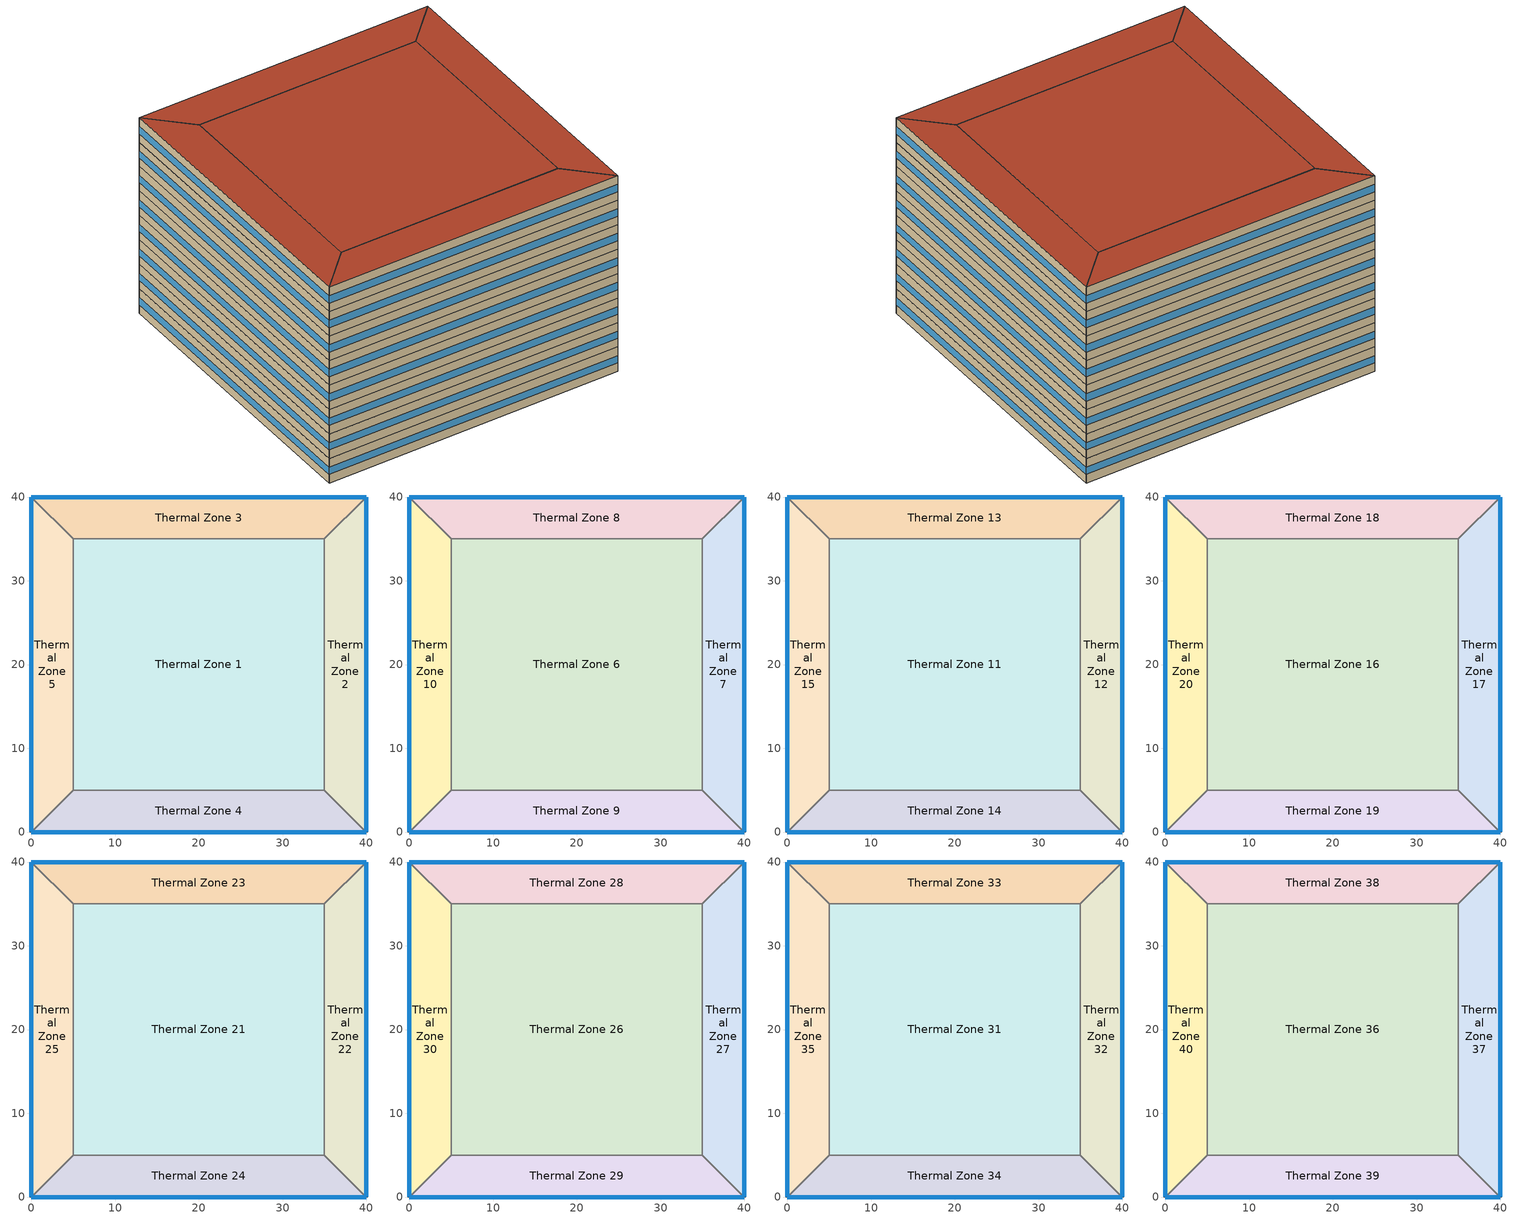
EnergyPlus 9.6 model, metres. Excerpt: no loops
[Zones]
Thermal Zone 1
 floor ground (ExtSlabCarpet): 5,5 5,35 35,35 35,5 z0
 wall to Thermal Zone 5 (Interior Wall): 5,35 5,5 z0:3.5
 wall to Thermal Zone 3 (Interior Wall): 35,35 5,35 z0:3.5
 wall to Thermal Zone 2 (Interior Wall): 35,5 35,35 z0:3.5
 wall to Thermal Zone 4 (Interior Wall): 5,5 35,5 z0:3.5
Thermal Zone 2
 floor ground (ExtSlabCarpet): 35,5 35,35 40,40 40,0 z0
 wall outside (Ext Wall): 40,0 40,40 z0:3.5
 wall to Thermal Zone 4 (Interior Wall): 35,5 40,0 z0:3.5
 wall to Thermal Zone 3 (Interior Wall): 40,40 35,35 z0:3.5
 window (Ext Window): 40,0.01 40,39.99 z1.22:2.27
Thermal Zone 3
 floor ground (ExtSlabCarpet): 5,35 0,40 40,40 35,35 z0
 wall outside (Ext Wall): 40,40 0,40 z0:3.5
 wall to Thermal Zone 5 (Interior Wall): 0,40 5,35 z0:3.5
 window (Ext Window): 39.99,40 0.01,40 z1.22:2.27
Thermal Zone 4
 floor ground (ExtSlabCarpet): 35,5 40,0 0,0 5,5 z0
 wall outside (Ext Wall): 0,0 40,0 z0:3.5
 wall to Thermal Zone 5 (Interior Wall): 5,5 0,0 z0:3.5
 window (Ext Window): 0.01,0 39.99,0 z1.22:2.27
Thermal Zone 5
 floor ground (ExtSlabCarpet): 0,40 5,35 5,5 0,0 z0
 wall outside (Ext Wall): 0,40 0,0 z0:3.5
 window (Ext Window): 0,39.99 0,0.01 z1.22:2.27
Thermal Zone 6
 floor to Thermal Zone 1 (Interior Floor): 5,5 5,35 35,35 35,5 z3.5
 wall to Thermal Zone 10 (Interior Wall): 5,35 5,5 z3.5:7
 wall to Thermal Zone 8 (Interior Wall): 35,35 5,35 z3.5:7
 wall to Thermal Zone 7 (Interior Wall): 35,5 35,35 z3.5:7
 wall to Thermal Zone 9 (Interior Wall): 5,5 35,5 z3.5:7
Thermal Zone 7
 floor to Thermal Zone 2 (Interior Floor): 35,5 35,35 40,40 40,0 z3.5
 wall outside (Ext Wall): 40,0 40,40 z3.5:7
 wall to Thermal Zone 9 (Interior Wall): 35,5 40,0 z3.5:7
 wall to Thermal Zone 8 (Interior Wall): 40,40 35,35 z3.5:7
 window (Ext Window): 40,0.01 40,39.99 z4.72:5.77
Thermal Zone 8
 floor to Thermal Zone 3 (Interior Floor): 5,35 0,40 40,40 35,35 z3.5
 wall outside (Ext Wall): 40,40 0,40 z3.5:7
 wall to Thermal Zone 10 (Interior Wall): 0,40 5,35 z3.5:7
 window (Ext Window): 39.99,40 0.01,40 z4.72:5.77
Thermal Zone 9
 floor to Thermal Zone 4 (Interior Floor): 35,5 40,0 0,0 5,5 z3.5
 wall outside (Ext Wall): 0,0 40,0 z3.5:7
 wall to Thermal Zone 10 (Interior Wall): 5,5 0,0 z3.5:7
 window (Ext Window): 0.01,0 39.99,0 z4.72:5.77
Thermal Zone 10
 floor to Thermal Zone 5 (Interior Floor): 0,40 5,35 5,5 0,0 z3.5
 wall outside (Ext Wall): 0,40 0,0 z3.5:7
 window (Ext Window): 0,39.99 0,0.01 z4.72:5.77
Thermal Zone 11
 floor to Thermal Zone 6 (Interior Floor): 5,5 5,35 35,35 35,5 z7
 wall to Thermal Zone 15 (Interior Wall): 5,35 5,5 z7:10.5
 wall to Thermal Zone 13 (Interior Wall): 35,35 5,35 z7:10.5
 wall to Thermal Zone 12 (Interior Wall): 35,5 35,35 z7:10.5
 wall to Thermal Zone 14 (Interior Wall): 5,5 35,5 z7:10.5
Thermal Zone 12
 floor to Thermal Zone 7 (Interior Floor): 35,5 35,35 40,40 40,0 z7
 wall outside (Ext Wall): 40,0 40,40 z7:10.5
 wall to Thermal Zone 14 (Interior Wall): 35,5 40,0 z7:10.5
 wall to Thermal Zone 13 (Interior Wall): 40,40 35,35 z7:10.5
 window (Ext Window): 40,0.01 40,39.99 z8.22:9.27
Thermal Zone 13
 floor to Thermal Zone 8 (Interior Floor): 5,35 0,40 40,40 35,35 z7
 wall outside (Ext Wall): 40,40 0,40 z7:10.5
 wall to Thermal Zone 15 (Interior Wall): 0,40 5,35 z7:10.5
 window (Ext Window): 39.99,40 0.01,40 z8.22:9.27
Thermal Zone 14
 floor to Thermal Zone 9 (Interior Floor): 35,5 40,0 0,0 5,5 z7
 wall outside (Ext Wall): 0,0 40,0 z7:10.5
 wall to Thermal Zone 15 (Interior Wall): 5,5 0,0 z7:10.5
 window (Ext Window): 0.01,0 39.99,0 z8.22:9.27
Thermal Zone 15
 floor to Thermal Zone 10 (Interior Floor): 0,40 5,35 5,5 0,0 z7
 wall outside (Ext Wall): 0,40 0,0 z7:10.5
 window (Ext Window): 0,39.99 0,0.01 z8.22:9.27
Thermal Zone 16
 floor to Thermal Zone 11 (Interior Floor): 5,5 5,35 35,35 35,5 z10.5
 wall to Thermal Zone 20 (Interior Wall): 5,35 5,5 z10.5:14
 wall to Thermal Zone 18 (Interior Wall): 35,35 5,35 z10.5:14
 wall to Thermal Zone 17 (Interior Wall): 35,5 35,35 z10.5:14
 wall to Thermal Zone 19 (Interior Wall): 5,5 35,5 z10.5:14
Thermal Zone 17
 floor to Thermal Zone 12 (Interior Floor): 35,5 35,35 40,40 40,0 z10.5
 wall outside (Ext Wall): 40,0 40,40 z10.5:14
 wall to Thermal Zone 19 (Interior Wall): 35,5 40,0 z10.5:14
 wall to Thermal Zone 18 (Interior Wall): 40,40 35,35 z10.5:14
 window (Ext Window): 40,0.01 40,39.99 z11.72:12.77
Thermal Zone 18
 floor to Thermal Zone 13 (Interior Floor): 5,35 0,40 40,40 35,35 z10.5
 wall outside (Ext Wall): 40,40 0,40 z10.5:14
 wall to Thermal Zone 20 (Interior Wall): 0,40 5,35 z10.5:14
 window (Ext Window): 39.99,40 0.01,40 z11.72:12.77
Thermal Zone 19
 floor to Thermal Zone 14 (Interior Floor): 35,5 40,0 0,0 5,5 z10.5
 wall outside (Ext Wall): 0,0 40,0 z10.5:14
 wall to Thermal Zone 20 (Interior Wall): 5,5 0,0 z10.5:14
 window (Ext Window): 0.01,0 39.99,0 z11.72:12.77
Thermal Zone 20
 floor to Thermal Zone 15 (Interior Floor): 0,40 5,35 5,5 0,0 z10.5
 wall outside (Ext Wall): 0,40 0,0 z10.5:14
 window (Ext Window): 0,39.99 0,0.01 z11.72:12.77
Thermal Zone 21
 floor to Thermal Zone 16 (Interior Floor): 5,5 5,35 35,35 35,5 z14
 wall to Thermal Zone 25 (Interior Wall): 5,35 5,5 z14:17.5
 wall to Thermal Zone 23 (Interior Wall): 35,35 5,35 z14:17.5
 wall to Thermal Zone 22 (Interior Wall): 35,5 35,35 z14:17.5
 wall to Thermal Zone 24 (Interior Wall): 5,5 35,5 z14:17.5
Thermal Zone 22
 floor to Thermal Zone 17 (Interior Floor): 35,5 35,35 40,40 40,0 z14
 wall outside (Ext Wall): 40,0 40,40 z14:17.5
 wall to Thermal Zone 24 (Interior Wall): 35,5 40,0 z14:17.5
 wall to Thermal Zone 23 (Interior Wall): 40,40 35,35 z14:17.5
 window (Ext Window): 40,0.01 40,39.99 z15.22:16.27
Thermal Zone 23
 floor to Thermal Zone 18 (Interior Floor): 5,35 0,40 40,40 35,35 z14
 wall outside (Ext Wall): 40,40 0,40 z14:17.5
 wall to Thermal Zone 25 (Interior Wall): 0,40 5,35 z14:17.5
 window (Ext Window): 39.99,40 0.01,40 z15.22:16.27
Thermal Zone 24
 floor to Thermal Zone 19 (Interior Floor): 35,5 40,0 0,0 5,5 z14
 wall outside (Ext Wall): 0,0 40,0 z14:17.5
 wall to Thermal Zone 25 (Interior Wall): 5,5 0,0 z14:17.5
 window (Ext Window): 0.01,0 39.99,0 z15.22:16.27
Thermal Zone 25
 floor to Thermal Zone 20 (Interior Floor): 0,40 5,35 5,5 0,0 z14
 wall outside (Ext Wall): 0,40 0,0 z14:17.5
 window (Ext Window): 0,39.99 0,0.01 z15.22:16.27
Thermal Zone 26
 floor to Thermal Zone 21 (Interior Floor): 5,5 5,35 35,35 35,5 z17.5
 wall to Thermal Zone 30 (Interior Wall): 5,35 5,5 z17.5:21
 wall to Thermal Zone 28 (Interior Wall): 35,35 5,35 z17.5:21
 wall to Thermal Zone 27 (Interior Wall): 35,5 35,35 z17.5:21
 wall to Thermal Zone 29 (Interior Wall): 5,5 35,5 z17.5:21
Thermal Zone 27
 floor to Thermal Zone 22 (Interior Floor): 35,5 35,35 40,40 40,0 z17.5
 wall outside (Ext Wall): 40,0 40,40 z17.5:21
 wall to Thermal Zone 29 (Interior Wall): 35,5 40,0 z17.5:21
 wall to Thermal Zone 28 (Interior Wall): 40,40 35,35 z17.5:21
 window (Ext Window): 40,0.01 40,39.99 z18.72:19.77
Thermal Zone 28
 floor to Thermal Zone 23 (Interior Floor): 5,35 0,40 40,40 35,35 z17.5
 wall outside (Ext Wall): 40,40 0,40 z17.5:21
 wall to Thermal Zone 30 (Interior Wall): 0,40 5,35 z17.5:21
 window (Ext Window): 39.99,40 0.01,40 z18.72:19.77
Thermal Zone 29
 floor to Thermal Zone 24 (Interior Floor): 35,5 40,0 0,0 5,5 z17.5
 wall outside (Ext Wall): 0,0 40,0 z17.5:21
 wall to Thermal Zone 30 (Interior Wall): 5,5 0,0 z17.5:21
 window (Ext Window): 0.01,0 39.99,0 z18.72:19.77
Thermal Zone 30
 floor to Thermal Zone 25 (Interior Floor): 0,40 5,35 5,5 0,0 z17.5
 wall outside (Ext Wall): 0,40 0,0 z17.5:21
 window (Ext Window): 0,39.99 0,0.01 z18.72:19.77
Thermal Zone 31
 floor to Thermal Zone 26 (Interior Floor): 5,5 5,35 35,35 35,5 z21
 wall to Thermal Zone 35 (Interior Wall): 5,35 5,5 z21:24.5
 wall to Thermal Zone 33 (Interior Wall): 35,35 5,35 z21:24.5
 wall to Thermal Zone 32 (Interior Wall): 35,5 35,35 z21:24.5
 wall to Thermal Zone 34 (Interior Wall): 5,5 35,5 z21:24.5
Thermal Zone 32
 floor to Thermal Zone 27 (Interior Floor): 35,5 35,35 40,40 40,0 z21
 wall outside (Ext Wall): 40,0 40,40 z21:24.5
 wall to Thermal Zone 34 (Interior Wall): 35,5 40,0 z21:24.5
 wall to Thermal Zone 33 (Interior Wall): 40,40 35,35 z21:24.5
 window (Ext Window): 40,0.01 40,39.99 z22.22:23.27
Thermal Zone 33
 floor to Thermal Zone 28 (Interior Floor): 5,35 0,40 40,40 35,35 z21
 wall outside (Ext Wall): 40,40 0,40 z21:24.5
 wall to Thermal Zone 35 (Interior Wall): 0,40 5,35 z21:24.5
 window (Ext Window): 39.99,40 0.01,40 z22.22:23.27
Thermal Zone 34
 floor to Thermal Zone 29 (Interior Floor): 35,5 40,0 0,0 5,5 z21
 wall outside (Ext Wall): 0,0 40,0 z21:24.5
 wall to Thermal Zone 35 (Interior Wall): 5,5 0,0 z21:24.5
 window (Ext Window): 0.01,0 39.99,0 z22.22:23.27
Thermal Zone 35
 floor to Thermal Zone 30 (Interior Floor): 0,40 5,35 5,5 0,0 z21
 wall outside (Ext Wall): 0,40 0,0 z21:24.5
 window (Ext Window): 0,39.99 0,0.01 z22.22:23.27
Thermal Zone 36
 floor to Thermal Zone 31 (Interior Floor): 5,5 5,35 35,35 35,5 z24.5
 wall to Thermal Zone 40 (Interior Wall): 5,35 5,5 z24.5:28
 wall to Thermal Zone 38 (Interior Wall): 35,35 5,35 z24.5:28
 wall to Thermal Zone 37 (Interior Wall): 35,5 35,35 z24.5:28
 wall to Thermal Zone 39 (Interior Wall): 5,5 35,5 z24.5:28
 roof outside (Ext Roof): 35,5 35,35 5,35 5,5 z28
Thermal Zone 37
 floor to Thermal Zone 32 (Interior Floor): 35,5 35,35 40,40 40,0 z24.5
 wall outside (Ext Wall): 40,0 40,40 z24.5:28
 wall to Thermal Zone 39 (Interior Wall): 35,5 40,0 z24.5:28
 wall to Thermal Zone 38 (Interior Wall): 40,40 35,35 z24.5:28
 window (Ext Window): 40,0.01 40,39.99 z25.72:26.77
 roof outside (Ext Roof): 40,0 40,40 35,35 35,5 z28
Thermal Zone 38
 floor to Thermal Zone 33 (Interior Floor): 5,35 0,40 40,40 35,35 z24.5
 wall outside (Ext Wall): 40,40 0,40 z24.5:28
 wall to Thermal Zone 40 (Interior Wall): 0,40 5,35 z24.5:28
 window (Ext Window): 39.99,40 0.01,40 z25.72:26.77
 roof outside (Ext Roof): 35,35 40,40 0,40 5,35 z28
Thermal Zone 39
 floor to Thermal Zone 34 (Interior Floor): 35,5 40,0 0,0 5,5 z24.5
 wall outside (Ext Wall): 0,0 40,0 z24.5:28
 wall to Thermal Zone 40 (Interior Wall): 5,5 0,0 z24.5:28
 window (Ext Window): 0.01,0 39.99,0 z25.72:26.77
 roof outside (Ext Roof): 5,5 0,0 40,0 35,5 z28
Thermal Zone 40
 floor to Thermal Zone 35 (Interior Floor): 0,40 5,35 5,5 0,0 z24.5
 wall outside (Ext Wall): 0,40 0,0 z24.5:28
 window (Ext Window): 0,39.99 0,0.01 z25.72:26.77
 roof outside (Ext Roof): 0,0 5,5 5,35 0,40 z28
[Building]
Building 1: North Axis {deg}=-0
[Site:Location]
Washington Dc Dulles IntL Ar: Latitude {deg}=38.98; Longitude {deg}=-77.47; Time Zone {hr}=-5; Elevation {m}=82
[SizingPeriod:DesignDay] Day of Month=21; Dry-Bulb Temperature Range Modifier Type=DefaultMultipliers; Barometric Pressure {Pa}=86790; Rain Indicator=No; Snow Indicator=No; Daylight Saving Time Indicator=No; Begin Environment Reset Mode=FullResetAtBeginEnvironment
Name | Month | Day Type | Maximum Dry-Bulb Temperature {C} | Daily Dry-Bulb Temperature Range {deltaC} | Humidity Condition Type | Wetbulb or DewPoint at Maximum Dry-Bulb {C} | Wind Speed {m/s} | Wind Direction {deg} | Solar Model Indicator | ASHRAE Clear Sky Optical Depth for Beam Irradiance (taub) | ASHRAE Clear Sky Optical Depth for Diffuse Irradiance (taud) | Enthalpy at Maximum Dry-Bulb {J/kg} | Sky Clearness
SALT-LAKE-CITY-IAP Ann Clg .4% Condns DB=>MWB | 7 | SummerDesignDay | 36.5 | 14.4 | Wetbulb | 17.1 | 5 | 340 | ASHRAETau | 0.339 | 2.366
SALT-LAKE-CITY-IAP Ann Clg .4% Condns DP=>MDB | 7 | SummerDesignDay | 22.5 | 14.4 | Dewpoint | 15.6 | 5 | 340 | ASHRAETau | 0.339 | 2.366
SALT-LAKE-CITY-IAP Ann Clg .4% Condns Enth=>MDB | 7 | SummerDesignDay | 30.8 | 14.4 | Enthalpy |  | 5 | 340 | ASHRAETau | 0.339 | 2.366 | 59300
SALT-LAKE-CITY-IAP Ann Clg .4% Condns WB=>MDB | 7 | SummerDesignDay | 31.2 | 14.4 | Wetbulb | 19 | 5 | 340 | ASHRAETau | 0.339 | 2.366
SALT-LAKE-CITY-IAP Ann Htg 99.6% Condns DB | 1 | WinterDesignDay | -12.4 | 0 | Wetbulb | -12.4 | 2.6 | 140 | ASHRAEClearSky |  |  |  | 0
SALT-LAKE-CITY-IAP Ann Htg Wind 99.6% Condns WS=>MCDB | 1 | WinterDesignDay | 6.8 | 0 | Wetbulb | 6.8 | 12.4 | 140 | ASHRAEClearSky |  |  |  | 0
SALT-LAKE-CITY-IAP Ann Hum_n 99.6% Condns DP=>MCDB | 1 | WinterDesignDay | -10.7 | 0 | Dewpoint | -16.2 | 2.6 | 140 | ASHRAEClearSky |  |  |  | 0
[Material] Thermal Absorptance=0.9
Name | Roughness | Thickness m | Conductivity W/m-K | Density kg/m3 | Specific Heat J/kg-K | Solar Absorptance | Visible Absorptance
wall concrete | MediumRough | 0.2 | 0.5 | 2243 | 837 | 0.65 | 0.65
roof concrete | MediumRough | 0.25 | 0.5 | 2243 | 837 | 0.65 | 0.65
Wall Insulation [30]; Roof Insulation [30] | MediumRough | 0.1693 | 0.049 | 265 | 836.8 | 0.7 | 0.7
F16 Acoustic tile | MediumSmooth | 0.0191 | 0.06 | 368 | 590 | 0.3 | 0.3
M11 100mm lightweight concrete | MediumRough | 0.1016 | 0.53 | 1280 | 840 | 0.5 | 0.5
MAT-CC05 4 HW CONCRETE | Rough | 0.1016 | 1.311 | 2240 | 836.8 | 0.85 | 0.85
G01a 19mm gypsum board | MediumSmooth | 0.019 | 0.16 | 800 | 1090 | 0.4 | 0.4
[Material:AirGap]
Name | Thermal Resistance m2-K/W
F04 Wall air space resistance | 0.15
F05 Ceiling air space resistance | 0.18
[Material:NoMass]
CP02 CARPET PAD: Roughness=Smooth; Thermal Resistance m2-K/W=0.1; Thermal Absorptance=0.9; Solar Absorptance=0.8; Visible Absorptance=0.8
[WindowMaterial:SimpleGlazingSystem]
Window Material Simple Glazing System: U-Factor W/m2-K=2.8; Solar Heat Gain Coefficient=0.35
[Construction]
Ext Roof: roof concrete, Roof Insulation [30]
Ext Wall: wall concrete, Wall Insulation [30]
Ext Window: Window Material Simple Glazing System
ExtSlabCarpet: MAT-CC05 4 HW CONCRETE, CP02 CARPET PAD
Interior Floor: F16 Acoustic tile, F05 Ceiling air space resistance, M11 100mm lightweight concrete
Interior Wall: G01a 19mm gypsum board, F04 Wall air space resistance, G01a 19mm gypsum board
[Zone]
Thermal Zone 1; Thermal Zone 2; Thermal Zone 3; Thermal Zone 4; Thermal Zone 5: 0, 0, 0, 0, , 1, , , , , , Yes
Thermal Zone 6; Thermal Zone 7; Thermal Zone 8; Thermal Zone 9; Thermal Zone 10: 0, 0, 0, 3.5, , 1, , , , , , Yes
Thermal Zone 11; Thermal Zone 12; Thermal Zone 13; Thermal Zone 14; Thermal Zone 15: 0, 0, 0, 7, , 1, , , , , , Yes
Thermal Zone 16; Thermal Zone 17; Thermal Zone 18; Thermal Zone 19; Thermal Zone 20: 0, 0, 0, 10.5, , 1, , , , , , Yes
Thermal Zone 21; Thermal Zone 22; Thermal Zone 23; Thermal Zone 24; Thermal Zone 25: 0, 0, 0, 14, , 1, , , , , , Yes
Thermal Zone 26; Thermal Zone 27; Thermal Zone 28; Thermal Zone 29; Thermal Zone 30: 0, 0, 0, 17.5, , 1, , , , , , Yes
Thermal Zone 31; Thermal Zone 32; Thermal Zone 33; Thermal Zone 34; Thermal Zone 35: 0, 0, 0, 21, , 1, , , , , , Yes
Thermal Zone 36; Thermal Zone 37; Thermal Zone 38; Thermal Zone 39; Thermal Zone 40: 0, 0, 0, 24.5, , 1, , , , , , Yes
[AvailabilityManager:NightCycle]
Availability Manager Night Cycle 1: Applicability Schedule=Always On Discrete; Fan Schedule=Always On Discrete hvac_library; Control Type=CycleOnAnyZoneFansOnly; Thermostat Tolerance deltaC=1; Cycling Run Time Control Type=FixedRunTime; Cycling Run Time s=3600
[AvailabilityManager:Scheduled]
Air Loop HVAC Outdoor Air System 1 Availability Manager: Schedule=Always On Discrete
[Schedule:Constant] Hourly Value=1
Always On Discrete hvac_library; Always On Discrete
